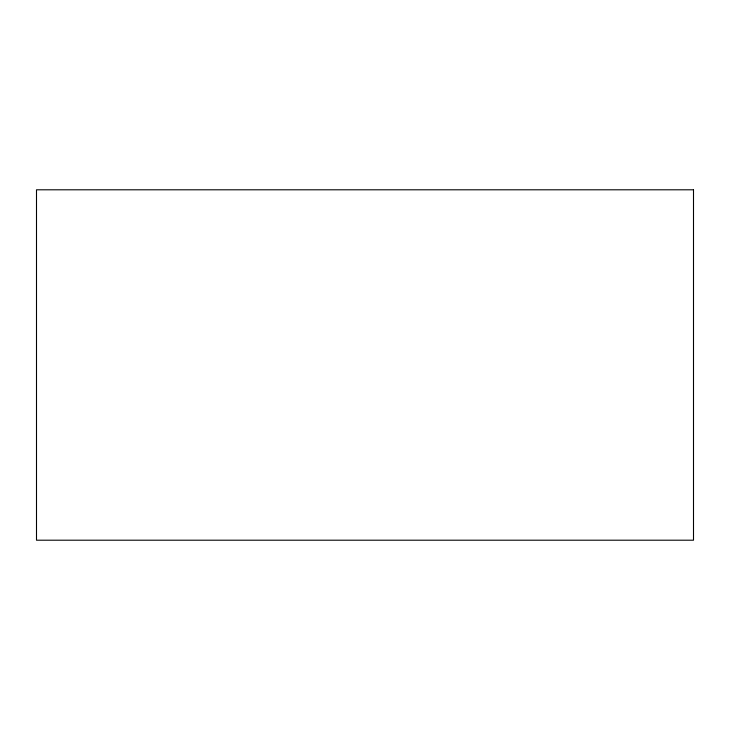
<?xml version="1.0" encoding="UTF-8"?>
<svg xmlns="http://www.w3.org/2000/svg" width="730" height="730" viewBox="0 0 730 730"><rect width="100%" height="100%" fill="white"/><g stroke="black" fill="none" stroke-linecap="round" stroke-linejoin="round"><path stroke-width="1.09" d="M693.5 189.8L36.5 189.8L36.5 540.2L693.5 540.2L693.5 189.8"/></g></svg>
